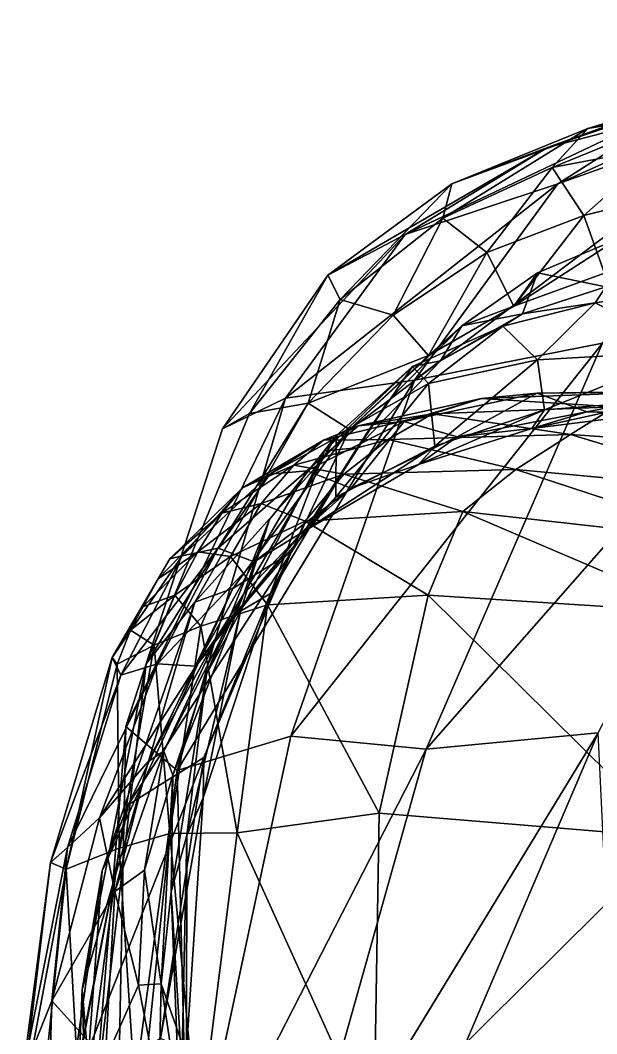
# Model space of a CAD drawing. Extents: x -1.1 to 1.1, y -3.78 to 5.59.
# Drawn here: x -1.1022 to -0.856, y 1.0385 to 1.4714 of the extents above; entities that cross this region are included whole.
import ezdxf

# ---------------------------------------------------------------- set-up
doc = ezdxf.new("R2010")
doc.units = 0
doc.layers.add('STEGOSRS$LWO', color=1, linetype='CONTINUOUS')

msp = doc.modelspace()

# ---------------------------------------------------------------- linework, layer by layer
at = {"layer": 'STEGOSRS$LWO'}
for points in [[(-0.81519, 1.43795, 2.06368), (-0.87253, 1.40156, 2.16455), (-0.71589, 1.47138, 2.13101)], [(-0.87253, 1.40156, 2.16455), (-0.77824, 1.43517, 2.28306), (-0.71589, 1.47138, 2.13101)], [(-0.8283, 1.43467, 1.86351), (-0.87706, 1.4171, 1.94047), (-0.74543, 1.4513, 1.95079)], [(-0.87706, 1.4171, 1.94047), (-0.81519, 1.43795, 2.06368), (-0.74543, 1.4513, 1.95079)], [(-0.80719, 1.4361, 1.63141), (-0.85983, 1.42511, 1.68653), (-0.75535, 1.44234, 1.7809)], [(-0.85983, 1.42511, 1.68653), (-0.8283, 1.43467, 1.86351), (-0.75535, 1.44234, 1.7809)], [(-0.87706, 1.4171, 1.94047), (-0.93783, 1.37989, 2.0108), (-0.81519, 1.43795, 2.06368)], [(-0.93783, 1.37989, 2.0108), (-0.87253, 1.40156, 2.16455), (-0.81519, 1.43795, 2.06368)], [(-0.87253, 1.40156, 2.16455), (-0.93377, 1.31771, 2.23581), (-0.77824, 1.43517, 2.28306)], [(-0.93377, 1.31771, 2.23581), (-0.85343, 1.33353, 2.39829), (-0.77824, 1.43517, 2.28306)], [(-0.85983, 1.42511, 1.68653), (-0.91788, 1.40152, 1.73569), (-0.8283, 1.43467, 1.86351)], [(-0.91788, 1.40152, 1.73569), (-0.87706, 1.4171, 1.94047), (-0.8283, 1.43467, 1.86351)], [(-0.82823, 1.41734, 1.41659), (-0.87504, 1.4085, 1.44543), (-0.80719, 1.4361, 1.63141)], [(-0.87504, 1.4085, 1.44543), (-0.85983, 1.42511, 1.68653), (-0.80719, 1.4361, 1.63141)], [(-0.87504, 1.4085, 1.44543), (-0.92171, 1.3869, 1.46815), (-0.85983, 1.42511, 1.68653)], [(-0.92171, 1.3869, 1.46815), (-0.91788, 1.40152, 1.73569), (-0.85983, 1.42511, 1.68653)], [(-0.91788, 1.40152, 1.73569), (-0.9709, 1.36248, 1.7757), (-0.87706, 1.4171, 1.94047)], [(-0.9709, 1.36248, 1.7757), (-0.93783, 1.37989, 2.0108), (-0.87706, 1.4171, 1.94047)], [(-0.86154, 1.388, 1.21196), (-0.87504, 1.4085, 1.44543), (-0.82823, 1.41734, 1.41659)], [(-0.81471, 1.39965, 1.24099), (-0.86154, 1.388, 1.21196), (-0.82823, 1.41734, 1.41659)], [(-0.90296, 1.37214, 1.21951), (-0.92171, 1.3869, 1.46815), (-0.87504, 1.4085, 1.44543)], [(-0.86154, 1.388, 1.21196), (-0.90296, 1.37214, 1.21951), (-0.87504, 1.4085, 1.44543)], [(-0.93783, 1.37989, 2.0108), (-0.98886, 1.30996, 2.05624), (-0.87253, 1.40156, 2.16455)], [(-0.98886, 1.30996, 2.05624), (-0.93377, 1.31771, 2.23581), (-0.87253, 1.40156, 2.16455)], [(-0.96564, 1.35207, 1.48489), (-0.9709, 1.36248, 1.7757), (-0.91788, 1.40152, 1.73569)], [(-0.92171, 1.3869, 1.46815), (-0.96564, 1.35207, 1.48489), (-0.91788, 1.40152, 1.73569)], [(-0.85269, 1.36331, 1.05631), (-0.86154, 1.388, 1.21196), (-0.81471, 1.39965, 1.24099)], [(-0.94299, 1.34545, 1.22352), (-0.96564, 1.35207, 1.48489), (-0.92171, 1.3869, 1.46815)], [(-0.90296, 1.37214, 1.21951), (-0.94299, 1.34545, 1.22352), (-0.92171, 1.3869, 1.46815)], [(-0.89136, 1.34929, 1.0556), (-0.90296, 1.37214, 1.21951), (-0.86154, 1.388, 1.21196)], [(-0.85269, 1.36331, 1.05631), (-0.89136, 1.34929, 1.0556), (-0.86154, 1.388, 1.21196)], [(-0.9709, 1.36248, 1.7757), (-1.01583, 1.29687, 1.79845), (-0.93783, 1.37989, 2.0108)], [(-1.01583, 1.29687, 1.79845), (-0.98886, 1.30996, 2.05624), (-0.93783, 1.37989, 2.0108)], [(-0.88128, 1.36346, 0.9409), (-0.89136, 1.34929, 1.0556), (-0.84677, 1.3781, 0.94587)], [(-0.89136, 1.34929, 1.0556), (-0.85269, 1.36331, 1.05631), (-0.84677, 1.3781, 0.94587)], [(-0.84677, 1.3781, 0.94587), (-0.8521, 1.35748, 0.81791), (-0.88128, 1.36346, 0.9409)], [(-0.92778, 1.32819, 1.06199), (-0.94299, 1.34545, 1.22352), (-0.90296, 1.37214, 1.21951)], [(-0.89136, 1.34929, 1.0556), (-0.92778, 1.32819, 1.06199), (-0.90296, 1.37214, 1.21951)], [(-0.91357, 1.34094, 0.93936), (-0.89136, 1.34929, 1.0556), (-0.88128, 1.36346, 0.9409)], [(-0.88128, 1.36346, 0.9409), (-0.88766, 1.34597, 0.81874), (-0.91357, 1.34094, 0.93936)], [(-0.88766, 1.34597, 0.81874), (-0.88128, 1.36346, 0.9409), (-0.8521, 1.35748, 0.81791)], [(-1.00425, 1.30349, 1.49578), (-1.01583, 1.29687, 1.79845), (-0.9709, 1.36248, 1.7757)], [(-0.96564, 1.35207, 1.48489), (-1.00425, 1.30349, 1.49578), (-0.9709, 1.36248, 1.7757)], [(-0.85343, 1.33353, 2.39829), (-0.92885, 1.16002, 2.47576), (-0.75667, 1.35615, 2.5584)], [(-0.92885, 1.16002, 2.47576), (-0.85531, 1.16706, 2.66291), (-0.75667, 1.35615, 2.5584)], [(-0.8521, 1.35748, 0.81791), (-0.85661, 1.35075, 0.64319), (-0.88766, 1.34597, 0.81874)], [(-0.85661, 1.35075, 0.64319), (-0.8521, 1.35748, 0.81791), (-0.81693, 1.3567, 0.6662)], [(-0.81693, 1.3567, 0.6662), (-0.81623, 1.33009, 0.47303), (-0.85661, 1.35075, 0.64319)], [(-0.97918, 1.3079, 1.22383), (-1.00425, 1.30349, 1.49578), (-0.96564, 1.35207, 1.48489)], [(-0.94299, 1.34545, 1.22352), (-0.97918, 1.3079, 1.22383), (-0.96564, 1.35207, 1.48489)], [(-0.89604, 1.34069, 0.64746), (-0.88766, 1.34597, 0.81874), (-0.85661, 1.35075, 0.64319)], [(-0.85661, 1.35075, 0.64319), (-0.88129, 1.32629, 0.47287), (-0.89604, 1.34069, 0.64746)], [(-0.88129, 1.32629, 0.47287), (-0.85661, 1.35075, 0.64319), (-0.81623, 1.33009, 0.47303)], [(-0.92778, 1.32819, 1.06199), (-0.89136, 1.34929, 1.0556), (-0.91357, 1.34094, 0.93936)], [(-0.94299, 1.34545, 1.22352), (-0.92778, 1.32819, 1.06199), (-0.97918, 1.3079, 1.22383)], [(-0.92271, 1.32591, 0.81366), (-0.91357, 1.34094, 0.93936), (-0.88766, 1.34597, 0.81874)], [(-0.88766, 1.34597, 0.81874), (-0.89604, 1.34069, 0.64746), (-0.92271, 1.32591, 0.81366)], [(-0.96155, 1.29654, 1.05121), (-0.91357, 1.34094, 0.93936), (-0.94486, 1.30904, 0.93003)], [(-0.91357, 1.34094, 0.93936), (-0.96155, 1.29654, 1.05121), (-0.92778, 1.32819, 1.06199)], [(-0.91357, 1.34094, 0.93936), (-0.92271, 1.32591, 0.81366), (-0.94486, 1.30904, 0.93003)], [(-0.93468, 1.32348, 0.6459), (-0.92271, 1.32591, 0.81366), (-0.89604, 1.34069, 0.64746)], [(-0.89604, 1.34069, 0.64746), (-0.92787, 1.31629, 0.47384), (-0.93468, 1.32348, 0.6459)], [(-0.92787, 1.31629, 0.47384), (-0.89604, 1.34069, 0.64746), (-0.88129, 1.32629, 0.47287)], [(-0.93377, 1.31771, 2.23581), (-0.98667, 1.16556, 2.30367), (-0.85343, 1.33353, 2.39829)], [(-0.98667, 1.16556, 2.30367), (-0.92885, 1.16002, 2.47576), (-0.85343, 1.33353, 2.39829)], [(-0.87821, 1.30504, 0.35261), (-0.88129, 1.32629, 0.47287), (-0.81623, 1.33009, 0.47303)], [(-0.82955, 1.3089, 0.32487), (-0.87821, 1.30504, 0.35261), (-0.81623, 1.33009, 0.47303)], [(-0.96155, 1.29654, 1.05121), (-0.97918, 1.3079, 1.22383), (-0.92778, 1.32819, 1.06199)], [(-0.95828, 1.2888, 0.80477), (-0.94486, 1.30904, 0.93003), (-0.92271, 1.32591, 0.81366)], [(-0.92271, 1.32591, 0.81366), (-0.93468, 1.32348, 0.6459), (-0.95828, 1.2888, 0.80477)], [(-0.92517, 1.28945, 0.35184), (-0.92787, 1.31629, 0.47384), (-0.88129, 1.32629, 0.47287)], [(-0.87821, 1.30504, 0.35261), (-0.92517, 1.28945, 0.35184), (-0.88129, 1.32629, 0.47287)], [(-0.97233, 1.2875, 0.64397), (-0.95828, 1.2888, 0.80477), (-0.93468, 1.32348, 0.6459)], [(-0.93468, 1.32348, 0.6459), (-0.96728, 1.29394, 0.47443), (-0.97233, 1.2875, 0.64397)], [(-0.96728, 1.29394, 0.47443), (-0.93468, 1.32348, 0.6459), (-0.92787, 1.31629, 0.47384)], [(-0.98886, 1.30996, 2.05624), (-1.03518, 1.15091, 2.11224), (-0.93377, 1.31771, 2.23581)], [(-1.03518, 1.15091, 2.11224), (-0.98667, 1.16556, 2.30367), (-0.93377, 1.31771, 2.23581)], [(-0.92517, 1.28945, 0.35184), (-0.96741, 1.26773, 0.35488), (-0.92787, 1.31629, 0.47384)], [(-0.96741, 1.26773, 0.35488), (-0.96728, 1.29394, 0.47443), (-0.92787, 1.31629, 0.47384)], [(-0.93821, 1.30007, 0.13883), (-0.88136, 1.31205, 0.13716), (-0.90518, 1.30989, 0.10349)], [(-0.93821, 1.30007, 0.13883), (-0.91565, 1.29348, 0.18125), (-0.88136, 1.31205, 0.13716)], [(-0.91565, 1.29348, 0.18125), (-0.86021, 1.3042, 0.17596), (-0.88136, 1.31205, 0.13716)], [(-0.90518, 1.30989, 0.10349), (-0.88136, 1.31205, 0.13716), (-0.83198, 1.3125, 0.09959)], [(-0.83198, 1.3125, 0.09959), (-0.84818, 1.30635, 0.07322), (-0.90518, 1.30989, 0.10349)], [(-0.88136, 1.31205, 0.13716), (-0.86021, 1.3042, 0.17596), (-0.81449, 1.31311, 0.13465)], [(-0.81449, 1.31311, 0.13465), (-0.83198, 1.3125, 0.09959), (-0.88136, 1.31205, 0.13716)], [(-0.79642, 1.30366, 0.17469), (-0.81449, 1.31311, 0.13465), (-0.86021, 1.3042, 0.17596)], [(-1.01583, 1.29687, 1.79845), (-1.05713, 1.16971, 1.83416), (-0.98886, 1.30996, 2.05624)], [(-1.03518, 1.15091, 2.11224), (-0.98886, 1.30996, 2.05624), (-1.05713, 1.16971, 1.83416)], [(-1.02759, 1.22288, 1.21126), (-1.04841, 1.19646, 1.49324), (-0.97918, 1.3079, 1.22383)], [(-1.04841, 1.19646, 1.49324), (-1.00425, 1.30349, 1.49578), (-0.97918, 1.3079, 1.22383)], [(-1.02759, 1.22288, 1.21126), (-0.97918, 1.3079, 1.22383), (-0.96155, 1.29654, 1.05121)], [(-0.94486, 1.30904, 0.93003), (-0.98654, 1.24405, 0.92556), (-0.96155, 1.29654, 1.05121)], [(-0.98654, 1.24405, 0.92556), (-0.94486, 1.30904, 0.93003), (-0.95828, 1.2888, 0.80477)], [(-0.95787, 1.29811, 0.10241), (-0.90518, 1.30989, 0.10349), (-0.92614, 1.3033, 0.0771)], [(-0.95787, 1.29811, 0.10241), (-0.93821, 1.30007, 0.13883), (-0.90518, 1.30989, 0.10349)], [(-0.92614, 1.3033, 0.0771), (-0.90518, 1.30989, 0.10349), (-0.84818, 1.30635, 0.07322)], [(-0.83375, 1.30336, 0.2198), (-0.88374, 1.29705, 0.23575), (-0.82955, 1.3089, 0.32487)], [(-0.88374, 1.29705, 0.23575), (-0.87821, 1.30504, 0.35261), (-0.82955, 1.3089, 0.32487)], [(-1.00425, 1.30349, 1.49578), (-1.04841, 1.19646, 1.49324), (-1.01583, 1.29687, 1.79845)], [(-0.92614, 1.3033, 0.0771), (-0.94512, 1.29234, 0.05573), (-0.97266, 1.29208, 0.07334)], [(-0.97266, 1.29208, 0.07334), (-0.95787, 1.29811, 0.10241), (-0.92614, 1.3033, 0.0771)], [(-0.94512, 1.29234, 0.05573), (-0.92614, 1.3033, 0.0771), (-0.86718, 1.2944, 0.05204)], [(-0.88374, 1.29705, 0.23575), (-0.93208, 1.28172, 0.24065), (-0.87821, 1.30504, 0.35261)], [(-0.93208, 1.28172, 0.24065), (-0.92517, 1.28945, 0.35184), (-0.87821, 1.30504, 0.35261)], [(-0.84818, 1.30635, 0.07322), (-0.86718, 1.2944, 0.05204), (-0.92614, 1.3033, 0.0771)], [(-0.91565, 1.29348, 0.18125), (-0.88374, 1.29705, 0.23575), (-0.86021, 1.3042, 0.17596)], [(-0.88374, 1.29705, 0.23575), (-0.83375, 1.30336, 0.2198), (-0.86021, 1.3042, 0.17596)], [(-0.86718, 1.2944, 0.05204), (-0.84818, 1.30635, 0.07322), (-0.77249, 1.28785, 0.04434)], [(-0.86021, 1.3042, 0.17596), (-0.83375, 1.30336, 0.2198), (-0.79642, 1.30366, 0.17469)], [(-0.9798, 1.27889, 0.14123), (-0.93821, 1.30007, 0.13883), (-0.95787, 1.29811, 0.10241)], [(-0.9798, 1.27889, 0.14123), (-0.96081, 1.2715, 0.18447), (-0.93821, 1.30007, 0.13883)], [(-0.96081, 1.2715, 0.18447), (-0.91565, 1.29348, 0.18125), (-0.93821, 1.30007, 0.13883)], [(-1.05713, 1.16971, 1.83416), (-1.01583, 1.29687, 1.79845), (-1.04841, 1.19646, 1.49324)], [(-1.01149, 1.22875, 1.04416), (-1.02759, 1.22288, 1.21126), (-0.96155, 1.29654, 1.05121)], [(-0.98654, 1.24405, 0.92556), (-1.01149, 1.22875, 1.04416), (-0.96155, 1.29654, 1.05121)], [(-0.99566, 1.27748, 0.09943), (-0.95787, 1.29811, 0.10241), (-0.97266, 1.29208, 0.07334)], [(-0.99566, 1.27748, 0.09943), (-0.9798, 1.27889, 0.14123), (-0.95787, 1.29811, 0.10241)], [(-0.86718, 1.2944, 0.05204), (-0.89051, 1.27948, 0.03191), (-0.94512, 1.29234, 0.05573)], [(-0.93208, 1.28172, 0.24065), (-0.88374, 1.29705, 0.23575), (-0.91565, 1.29348, 0.18125)], [(-0.89051, 1.27948, 0.03191), (-0.86718, 1.2944, 0.05204), (-0.78524, 1.26974, 0.02372)], [(-0.77249, 1.28785, 0.04434), (-0.78524, 1.26974, 0.02372), (-0.86718, 1.2944, 0.05204)], [(-0.97266, 1.29208, 0.07334), (-0.98538, 1.28139, 0.05242), (-1.0073, 1.27166, 0.06724)], [(-1.0073, 1.27166, 0.06724), (-0.99566, 1.27748, 0.09943), (-0.97266, 1.29208, 0.07334)], [(-0.96741, 1.26773, 0.35488), (-1.00673, 1.22638, 0.37103), (-0.96728, 1.29394, 0.47443)], [(-1.00673, 1.22638, 0.37103), (-0.99571, 1.25821, 0.49017), (-0.96728, 1.29394, 0.47443)], [(-0.99571, 1.25821, 0.49017), (-0.97233, 1.2875, 0.64397), (-0.96728, 1.29394, 0.47443)], [(-0.94512, 1.29234, 0.05573), (-0.98538, 1.28139, 0.05242), (-0.97266, 1.29208, 0.07334)], [(-0.94512, 1.29234, 0.05573), (-0.96398, 1.27759, 0.03478), (-0.98538, 1.28139, 0.05242)], [(-0.96398, 1.27759, 0.03478), (-0.94512, 1.29234, 0.05573), (-0.89051, 1.27948, 0.03191)], [(-0.96081, 1.2715, 0.18447), (-0.93208, 1.28172, 0.24065), (-0.91565, 1.29348, 0.18125)], [(-1.00818, 1.21897, 0.63904), (-0.99534, 1.22657, 0.79447), (-0.97233, 1.2875, 0.64397)], [(-1.00818, 1.21897, 0.63904), (-0.97233, 1.2875, 0.64397), (-0.99571, 1.25821, 0.49017)], [(-0.99534, 1.22657, 0.79447), (-0.95828, 1.2888, 0.80477), (-0.97233, 1.2875, 0.64397)], [(-0.99534, 1.22657, 0.79447), (-0.98654, 1.24405, 0.92556), (-0.95828, 1.2888, 0.80477)], [(-0.93208, 1.28172, 0.24065), (-0.98242, 1.25235, 0.24055), (-0.92517, 1.28945, 0.35184)], [(-0.98242, 1.25235, 0.24055), (-0.96741, 1.26773, 0.35488), (-0.92517, 1.28945, 0.35184)], [(-0.98538, 1.28139, 0.05242), (-1.01611, 1.26082, 0.04879), (-1.0073, 1.27166, 0.06724)], [(-0.98538, 1.28139, 0.05242), (-0.99927, 1.26499, 0.03334), (-1.01611, 1.26082, 0.04879)], [(-0.96398, 1.27759, 0.03478), (-0.99927, 1.26499, 0.03334), (-0.98538, 1.28139, 0.05242)], [(-0.98242, 1.25235, 0.24055), (-0.93208, 1.28172, 0.24065), (-0.96081, 1.2715, 0.18447)], [(-1.03311, 1.24267, 0.08446), (-0.99566, 1.27748, 0.09943), (-1.0073, 1.27166, 0.06724)], [(-1.03311, 1.24267, 0.08446), (-1.01772, 1.24598, 0.12936), (-0.99566, 1.27748, 0.09943)], [(-1.01772, 1.24598, 0.12936), (-0.9798, 1.27889, 0.14123), (-0.99566, 1.27748, 0.09943)], [(-1.01772, 1.24598, 0.12936), (-1.0023, 1.24011, 0.17364), (-0.9798, 1.27889, 0.14123)], [(-1.0023, 1.24011, 0.17364), (-0.96081, 1.2715, 0.18447), (-0.9798, 1.27889, 0.14123)], [(-0.96398, 1.27759, 0.03478), (-0.98055, 1.25747, 0.01529), (-0.99927, 1.26499, 0.03334)], [(-0.98055, 1.25747, 0.01529), (-0.96398, 1.27759, 0.03478), (-0.91319, 1.26152, 0.01333)], [(-0.89051, 1.27948, 0.03191), (-0.91319, 1.26152, 0.01333), (-0.96398, 1.27759, 0.03478)], [(-0.91319, 1.26152, 0.01333), (-0.89051, 1.27948, 0.03191), (-0.79523, 1.2484, 0.00786)], [(-0.78524, 1.26974, 0.02372), (-0.79523, 1.2484, 0.00786), (-0.89051, 1.27948, 0.03191)], [(-1.0073, 1.27166, 0.06724), (-1.01611, 1.26082, 0.04879), (-1.03835, 1.24131, 0.05759)], [(-1.03835, 1.24131, 0.05759), (-1.03311, 1.24267, 0.08446), (-1.0073, 1.27166, 0.06724)], [(-1.0023, 1.24011, 0.17364), (-0.98242, 1.25235, 0.24055), (-0.96081, 1.2715, 0.18447)], [(-0.99927, 1.26499, 0.03334), (-1.02644, 1.2443, 0.03414), (-1.01611, 1.26082, 0.04879)], [(-0.99927, 1.26499, 0.03334), (-1.01248, 1.24231, 0.01606), (-1.02644, 1.2443, 0.03414)], [(-0.98242, 1.25235, 0.24055), (-1.01749, 1.20906, 0.26008), (-0.96741, 1.26773, 0.35488)], [(-1.01749, 1.20906, 0.26008), (-1.00673, 1.22638, 0.37103), (-0.96741, 1.26773, 0.35488)], [(-0.98055, 1.25747, 0.01529), (-1.01248, 1.24231, 0.01606), (-0.99927, 1.26499, 0.03334)], [(-1.01611, 1.26082, 0.04879), (-1.04328, 1.23285, 0.04755), (-1.03835, 1.24131, 0.05759)], [(-1.01611, 1.26082, 0.04879), (-1.02644, 1.2443, 0.03414), (-1.04328, 1.23285, 0.04755)], [(-0.91319, 1.26152, 0.01333), (-0.92794, 1.2258, 0.0016), (-0.98055, 1.25747, 0.01529)], [(-0.92794, 1.2258, 0.0016), (-0.91319, 1.26152, 0.01333), (-0.81218, 1.21842, -0.00099)], [(-0.79523, 1.2484, 0.00786), (-0.81218, 1.21842, -0.00099), (-0.91319, 1.26152, 0.01333)], [(-1.02272, 1.19206, 0.47591), (-0.99571, 1.25821, 0.49017), (-1.00673, 1.22638, 0.37103)], [(-1.02272, 1.19206, 0.47591), (-1.00818, 1.21897, 0.63904), (-0.99571, 1.25821, 0.49017)], [(-0.98055, 1.25747, 0.01529), (-0.99657, 1.22178, 0.00465), (-1.01248, 1.24231, 0.01606)], [(-0.99657, 1.22178, 0.00465), (-0.98055, 1.25747, 0.01529), (-0.92794, 1.2258, 0.0016)], [(-1.0023, 1.24011, 0.17364), (-1.02717, 1.19551, 0.19554), (-0.98242, 1.25235, 0.24055)], [(-1.01749, 1.20906, 0.26008), (-0.98242, 1.25235, 0.24055), (-1.02717, 1.19551, 0.19554)], [(-1.03835, 1.24131, 0.05759), (-1.06301, 1.19921, 0.05309), (-1.03311, 1.24267, 0.08446)], [(-1.05923, 1.19167, 0.09341), (-1.03311, 1.24267, 0.08446), (-1.06301, 1.19921, 0.05309)], [(-1.03311, 1.24267, 0.08446), (-1.05923, 1.19167, 0.09341), (-1.01772, 1.24598, 0.12936)], [(-1.04368, 1.19648, 0.14134), (-1.01772, 1.24598, 0.12936), (-1.05923, 1.19167, 0.09341)], [(-1.01149, 1.22875, 1.04416), (-0.98654, 1.24405, 0.92556), (-1.0561, 1.13629, 1.0167)], [(-1.02381, 1.15651, 0.90266), (-1.0561, 1.13629, 1.0167), (-0.98654, 1.24405, 0.92556)], [(-1.02644, 1.2443, 0.03414), (-1.0499, 1.22087, 0.03906), (-1.04328, 1.23285, 0.04755)], [(-1.02644, 1.2443, 0.03414), (-1.03618, 1.2259, 0.02109), (-1.0499, 1.22087, 0.03906)], [(-1.01772, 1.24598, 0.12936), (-1.04368, 1.19648, 0.14134), (-1.0023, 1.24011, 0.17364)], [(-1.01248, 1.24231, 0.01606), (-1.03618, 1.2259, 0.02109), (-1.02644, 1.2443, 0.03414)], [(-1.01248, 1.24231, 0.01606), (-1.02511, 1.21258, 0.0087), (-1.03618, 1.2259, 0.02109)], [(-0.99657, 1.22178, 0.00465), (-1.02511, 1.21258, 0.0087), (-1.01248, 1.24231, 0.01606)], [(-1.02381, 1.15651, 0.90266), (-0.98654, 1.24405, 0.92556), (-0.99534, 1.22657, 0.79447)], [(-1.04328, 1.23285, 0.04755), (-1.06301, 1.19921, 0.05309), (-1.03835, 1.24131, 0.05759)], [(-1.02717, 1.19551, 0.19554), (-1.0023, 1.24011, 0.17364), (-1.04368, 1.19648, 0.14134)], [(-1.0499, 1.22087, 0.03906), (-1.06301, 1.19921, 0.05309), (-1.04328, 1.23285, 0.04755)], [(-1.0561, 1.13629, 1.0167), (-1.06721, 1.10816, 1.18217), (-1.01149, 1.22875, 1.04416)], [(-1.06721, 1.10816, 1.18217), (-1.02759, 1.22288, 1.21126), (-1.01149, 1.22875, 1.04416)], [(-1.03618, 1.2259, 0.02109), (-1.05513, 1.21087, 0.03238), (-1.0499, 1.22087, 0.03906)], [(-1.03618, 1.2259, 0.02109), (-1.04507, 1.20445, 0.01732), (-1.05513, 1.21087, 0.03238)], [(-1.02511, 1.21258, 0.0087), (-1.04507, 1.20445, 0.01732), (-1.03618, 1.2259, 0.02109)], [(-1.01749, 1.20906, 0.26008), (-1.04084, 1.15915, 0.27336), (-1.00673, 1.22638, 0.37103)], [(-1.03702, 1.14891, 0.36881), (-1.00673, 1.22638, 0.37103), (-1.04084, 1.15915, 0.27336)], [(-1.03702, 1.14891, 0.36881), (-1.02272, 1.19206, 0.47591), (-1.00673, 1.22638, 0.37103)], [(-1.02408, 1.13928, 0.78225), (-0.99534, 1.22657, 0.79447), (-1.00818, 1.21897, 0.63904)], [(-1.02408, 1.13928, 0.78225), (-1.02381, 1.15651, 0.90266), (-0.99534, 1.22657, 0.79447)], [(-0.99657, 1.22178, 0.00465), (-0.92794, 1.2258, 0.0016), (-0.94892, 1.1327, -0.00152)], [(-0.94892, 1.1327, -0.00152), (-0.92794, 1.2258, 0.0016), (-0.82329, 1.12235, -0.00414)], [(-0.92794, 1.2258, 0.0016), (-0.81218, 1.21842, -0.00099), (-0.82329, 1.12235, -0.00414)], [(-1.06721, 1.10816, 1.18217), (-1.07582, 1.05738, 1.46574), (-1.02759, 1.22288, 1.21126)], [(-1.07582, 1.05738, 1.46574), (-1.04841, 1.19646, 1.49324), (-1.02759, 1.22288, 1.21126)], [(-1.05513, 1.21087, 0.03238), (-1.06301, 1.19921, 0.05309), (-1.0499, 1.22087, 0.03906)], [(-1.02511, 1.21258, 0.0087), (-0.99657, 1.22178, 0.00465), (-1.00963, 1.12428, 0.00348)], [(-1.00963, 1.12428, 0.00348), (-0.99657, 1.22178, 0.00465), (-0.94892, 1.1327, -0.00152)], [(-1.03113, 1.12323, 0.63223), (-1.02408, 1.13928, 0.78225), (-1.00818, 1.21897, 0.63904)], [(-1.03113, 1.12323, 0.63223), (-1.00818, 1.21897, 0.63904), (-1.02272, 1.19206, 0.47591)], [(-1.04507, 1.20445, 0.01732), (-1.02511, 1.21258, 0.0087), (-1.03835, 1.12412, 0.01109)], [(-1.03835, 1.12412, 0.01109), (-1.02511, 1.21258, 0.0087), (-1.00963, 1.12428, 0.00348)], [(-1.0608, 1.19644, 0.03066), (-1.06301, 1.19921, 0.05309), (-1.05513, 1.21087, 0.03238)], [(-1.04507, 1.20445, 0.01732), (-1.0608, 1.19644, 0.03066), (-1.05513, 1.21087, 0.03238)], [(-1.02717, 1.19551, 0.19554), (-1.04758, 1.15481, 0.21377), (-1.01749, 1.20906, 0.26008)], [(-1.04084, 1.15915, 0.27336), (-1.01749, 1.20906, 0.26008), (-1.04758, 1.15481, 0.21377)], [(-1.0608, 1.19644, 0.03066), (-1.04507, 1.20445, 0.01732), (-1.05998, 1.11784, 0.0237)], [(-1.05998, 1.11784, 0.0237), (-1.04507, 1.20445, 0.01732), (-1.03835, 1.12412, 0.01109)], [(-1.06301, 1.19921, 0.05309), (-1.08934, 1.11162, 0.07162), (-1.05923, 1.19167, 0.09341)], [(-1.08934, 1.11162, 0.07162), (-1.06301, 1.19921, 0.05309), (-1.08258, 1.10882, 0.04455)], [(-1.06301, 1.19921, 0.05309), (-1.0608, 1.19644, 0.03066), (-1.08258, 1.10882, 0.04455)], [(-1.08258, 1.10882, 0.04455), (-1.0608, 1.19644, 0.03066), (-1.05998, 1.11784, 0.0237)], [(-1.05923, 1.19167, 0.09341), (-1.08202, 1.11809, 0.1086), (-1.04368, 1.19648, 0.14134)], [(-1.06844, 1.13079, 0.15739), (-1.04368, 1.19648, 0.14134), (-1.08202, 1.11809, 0.1086)], [(-1.07582, 1.05738, 1.46574), (-1.07109, 1.00116, 1.7867), (-1.04841, 1.19646, 1.49324)], [(-1.07109, 1.00116, 1.7867), (-1.05713, 1.16971, 1.83416), (-1.04841, 1.19646, 1.49324)], [(-1.04368, 1.19648, 0.14134), (-1.06844, 1.13079, 0.15739), (-1.02717, 1.19551, 0.19554)], [(-1.04758, 1.15481, 0.21377), (-1.02717, 1.19551, 0.19554), (-1.06844, 1.13079, 0.15739)], [(-1.08202, 1.11809, 0.1086), (-1.05923, 1.19167, 0.09341), (-1.08934, 1.11162, 0.07162)], [(-1.03772, 1.0991, 0.48295), (-1.02272, 1.19206, 0.47591), (-1.03702, 1.14891, 0.36881)], [(-1.03772, 1.0991, 0.48295), (-1.03113, 1.12323, 0.63223), (-1.02272, 1.19206, 0.47591)], [(-1.07109, 1.00116, 1.7867), (-1.06144, 0.95648, 2.07713), (-1.05713, 1.16971, 1.83416)], [(-1.06144, 0.95648, 2.07713), (-1.03518, 1.15091, 2.11224), (-1.05713, 1.16971, 1.83416)], [(-0.98667, 1.16556, 2.30367), (-1.03518, 1.15091, 2.11224), (-1.03055, 0.96162, 2.31601)], [(-0.98667, 1.16556, 2.30367), (-1.03055, 0.96162, 2.31601), (-0.92885, 1.16002, 2.47576)], [(-0.92885, 1.16002, 2.47576), (-0.98805, 0.94942, 2.53367), (-0.85531, 1.16706, 2.66291)], [(-0.98805, 0.94942, 2.53367), (-0.94731, 0.95166, 2.71255), (-0.85531, 1.16706, 2.66291)], [(-0.94731, 0.95166, 2.71255), (-0.84637, 0.98004, 2.77876), (-0.85531, 1.16706, 2.66291)], [(-1.03055, 0.96162, 2.31601), (-0.98805, 0.94942, 2.53367), (-0.92885, 1.16002, 2.47576)], [(-1.0561, 1.13629, 1.0167), (-1.02381, 1.15651, 0.90266), (-1.07948, 1.01551, 0.98591)], [(-1.04236, 1.03653, 0.87806), (-1.07948, 1.01551, 0.98591), (-1.02381, 1.15651, 0.90266)], [(-1.04758, 1.15481, 0.21377), (-1.06185, 1.0993, 0.22323), (-1.04084, 1.15915, 0.27336)], [(-1.04914, 1.10842, 0.29851), (-1.04084, 1.15915, 0.27336), (-1.06185, 1.0993, 0.22323)], [(-1.04084, 1.15915, 0.27336), (-1.04914, 1.10842, 0.29851), (-1.03702, 1.14891, 0.36881)], [(-1.04236, 1.03653, 0.87806), (-1.02381, 1.15651, 0.90266), (-1.02408, 1.13928, 0.78225)], [(-1.06185, 1.0993, 0.22323), (-1.04758, 1.15481, 0.21377), (-1.06844, 1.13079, 0.15739)], [(-1.06144, 0.95648, 2.07713), (-1.03055, 0.96162, 2.31601), (-1.03518, 1.15091, 2.11224)], [(-1.04209, 1.0598, 0.37512), (-1.03702, 1.14891, 0.36881), (-1.04914, 1.10842, 0.29851)], [(-1.04209, 1.0598, 0.37512), (-1.03772, 1.0991, 0.48295), (-1.03702, 1.14891, 0.36881)], [(-1.03116, 1.03153, 0.76977), (-1.04236, 1.03653, 0.87806), (-1.02408, 1.13928, 0.78225)], [(-1.03116, 1.03153, 0.76977), (-1.02408, 1.13928, 0.78225), (-1.03113, 1.12323, 0.63223)], [(-1.07948, 1.01551, 0.98591), (-1.08523, 0.984, 1.14388), (-1.0561, 1.13629, 1.0167)], [(-1.08523, 0.984, 1.14388), (-1.06721, 1.10816, 1.18217), (-1.0561, 1.13629, 1.0167)], [(-1.08869, 1.05253, 0.15494), (-1.06844, 1.13079, 0.15739), (-1.08202, 1.11809, 0.1086)], [(-1.08869, 1.05253, 0.15494), (-1.06185, 1.0993, 0.22323), (-1.06844, 1.13079, 0.15739)], [(-1.00963, 1.12428, 0.00348), (-0.94892, 1.1327, -0.00152), (-0.95121, 0.9956, 0.00368)], [(-0.94892, 1.1327, -0.00152), (-0.82329, 1.12235, -0.00414), (-0.95121, 0.9956, 0.00368)], [(-1.05998, 1.11784, 0.0237), (-1.03835, 1.12412, 0.01109), (-1.05189, 0.99401, 0.02186)], [(-1.05189, 0.99401, 0.02186), (-1.03835, 1.12412, 0.01109), (-1.02624, 0.99244, 0.01234)], [(-1.03835, 1.12412, 0.01109), (-1.00963, 1.12428, 0.00348), (-1.02624, 0.99244, 0.01234)], [(-1.03326, 1.02445, 0.63014), (-1.03113, 1.12323, 0.63223), (-1.03772, 1.0991, 0.48295)], [(-1.03326, 1.02445, 0.63014), (-1.03116, 1.03153, 0.76977), (-1.03113, 1.12323, 0.63223)], [(-1.02624, 0.99244, 0.01234), (-1.00963, 1.12428, 0.00348), (-0.95121, 0.9956, 0.00368)], [(-0.82258, 0.97858, -0.00036), (-0.95121, 0.9956, 0.00368), (-0.82329, 1.12235, -0.00414)], [(-1.10115, 1.02154, 0.1059), (-1.08202, 1.11809, 0.1086), (-1.08934, 1.11162, 0.07162)], [(-1.10115, 1.02154, 0.1059), (-1.08869, 1.05253, 0.15494), (-1.08202, 1.11809, 0.1086)], [(-1.08258, 1.10882, 0.04455), (-1.05998, 1.11784, 0.0237), (-1.07617, 0.99567, 0.03466)], [(-1.07617, 0.99567, 0.03466), (-1.05998, 1.11784, 0.0237), (-1.05189, 0.99401, 0.02186)], [(-1.10224, 1.00416, 0.07208), (-1.10115, 1.02154, 0.1059), (-1.08934, 1.11162, 0.07162)], [(-1.08934, 1.11162, 0.07162), (-1.08258, 1.10882, 0.04455), (-1.10224, 1.00416, 0.07208)], [(-1.0946, 0.99319, 0.0511), (-1.10224, 1.00416, 0.07208), (-1.08258, 1.10882, 0.04455)], [(-1.0946, 0.99319, 0.0511), (-1.08258, 1.10882, 0.04455), (-1.07617, 0.99567, 0.03466)], [(-1.08523, 0.984, 1.14388), (-1.08168, 0.91488, 1.42131), (-1.06721, 1.10816, 1.18217)], [(-1.08168, 0.91488, 1.42131), (-1.07582, 1.05738, 1.46574), (-1.06721, 1.10816, 1.18217)], [(-1.05176, 1.05926, 0.29338), (-1.04914, 1.10842, 0.29851), (-1.06185, 1.0993, 0.22323)], [(-1.04914, 1.10842, 0.29851), (-1.05176, 1.05926, 0.29338), (-1.04209, 1.0598, 0.37512)], [(-1.06601, 1.02738, 0.22929), (-1.06185, 1.0993, 0.22323), (-1.08869, 1.05253, 0.15494)], [(-1.06601, 1.02738, 0.22929), (-1.05176, 1.05926, 0.29338), (-1.06185, 1.0993, 0.22323)], [(-1.03417, 1.0078, 0.49015), (-1.03772, 1.0991, 0.48295), (-1.04209, 1.0598, 0.37512)], [(-1.03417, 1.0078, 0.49015), (-1.03326, 1.02445, 0.63014), (-1.03772, 1.0991, 0.48295)], [(-1.08168, 0.91488, 1.42131), (-1.06917, 0.83096, 1.74505), (-1.07582, 1.05738, 1.46574)], [(-1.06917, 0.83096, 1.74505), (-1.07109, 1.00116, 1.7867), (-1.07582, 1.05738, 1.46574)], [(-1.04309, 1.01433, 0.31797), (-1.05176, 1.05926, 0.29338), (-1.06601, 1.02738, 0.22929)], [(-1.05176, 1.05926, 0.29338), (-1.04309, 1.01433, 0.31797), (-1.04209, 1.0598, 0.37512)], [(-1.01597, 0.98564, 0.38688), (-1.04209, 1.0598, 0.37512), (-1.04309, 1.01433, 0.31797)], [(-1.01597, 0.98564, 0.38688), (-1.03417, 1.0078, 0.49015), (-1.04209, 1.0598, 0.37512)], [(-1.09082, 0.97876, 0.16215), (-1.08869, 1.05253, 0.15494), (-1.10115, 1.02154, 0.1059)], [(-1.09082, 0.97876, 0.16215), (-1.06601, 1.02738, 0.22929), (-1.08869, 1.05253, 0.15494)]]:
    msp.add_3dface(points, dxfattribs=at)

doc.saveas('drawing.dxf')
